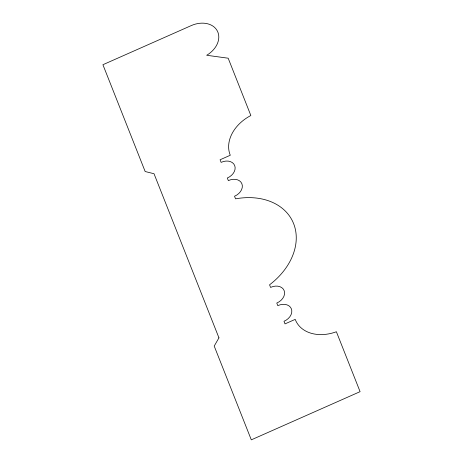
<?xml version="1.0" encoding="UTF-8"?>
<svg xmlns="http://www.w3.org/2000/svg" width="463" height="463" viewBox="0 0 463 463"><rect width="100%" height="100%" fill="white"/><g stroke="black" fill="none" stroke-linecap="round" stroke-linejoin="round"><path stroke-width="0.69" d="M218.947 337.845L214.207 346.069L251.305 439.85L360.087 391.663L336.387 331.745A36.797 27.641 -26.9 0 1 295.215 319.366L285.017 323.886L283.987 321.281A11.17 8.392 -26.9 0 0 291.366 308.827A11.17 8.392 -26.9 0 0 277.8 305.649L276.77 303.045A11.17 8.392 -26.9 0 0 284.149 290.59A11.17 8.392 -26.9 0 0 270.589 287.413L269.559 284.809A64.421 48.401 -26.9 0 0 293.617 223.635A64.421 48.401 -26.9 0 0 235.551 198.841L234.521 196.237A11.17 8.392 -26.9 0 0 241.9 183.782A11.17 8.392 -26.9 0 0 228.34 180.605L227.31 178A11.17 8.392 -26.9 0 0 234.689 165.546A11.17 8.392 -26.9 0 0 221.123 162.374L220.093 159.764L230.29 155.25A36.797 27.641 -26.9 0 1 250.853 115.524L228.184 58.211L206.695 55.271A22.334 16.778 -26.9 0 0 217.35 30.998A22.334 16.778 -26.9 0 0 191.3 25.569L102.913 64.722L145.162 171.53L154.023 173.729L218.947 337.845"/></g></svg>
